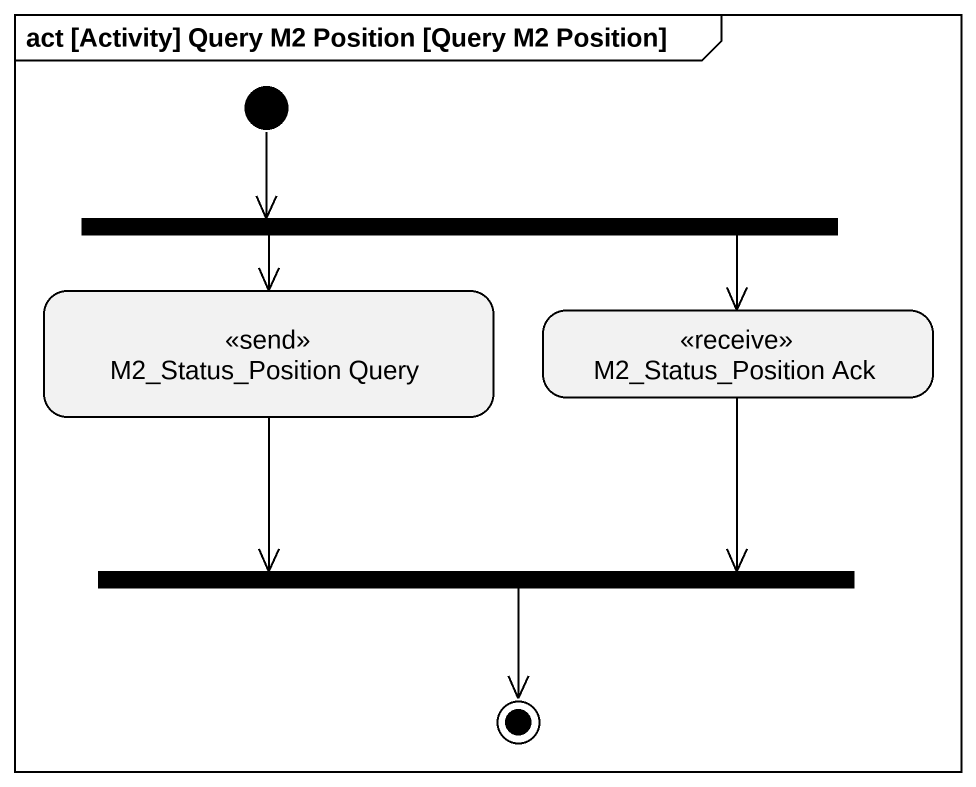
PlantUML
@startuml
mainframe act [Activity] Query M2 Position [Query M2 Position]
hide empty description
state fork1 <<fork>>
state "M2_Status_Position Query" as M2_Status_Position_Query <<send>>
state "M2_Status_Position Ack" as M2_Status_Position_Ack <<receive>>
state fork2 <<join>>
[*] --> fork1
fork1 --> M2_Status_Position_Query
fork1 -right-> M2_Status_Position_Ack
M2_Status_Position_Query --> fork2
M2_Status_Position_Ack --> fork2
fork2 --> [*]
@enduml
